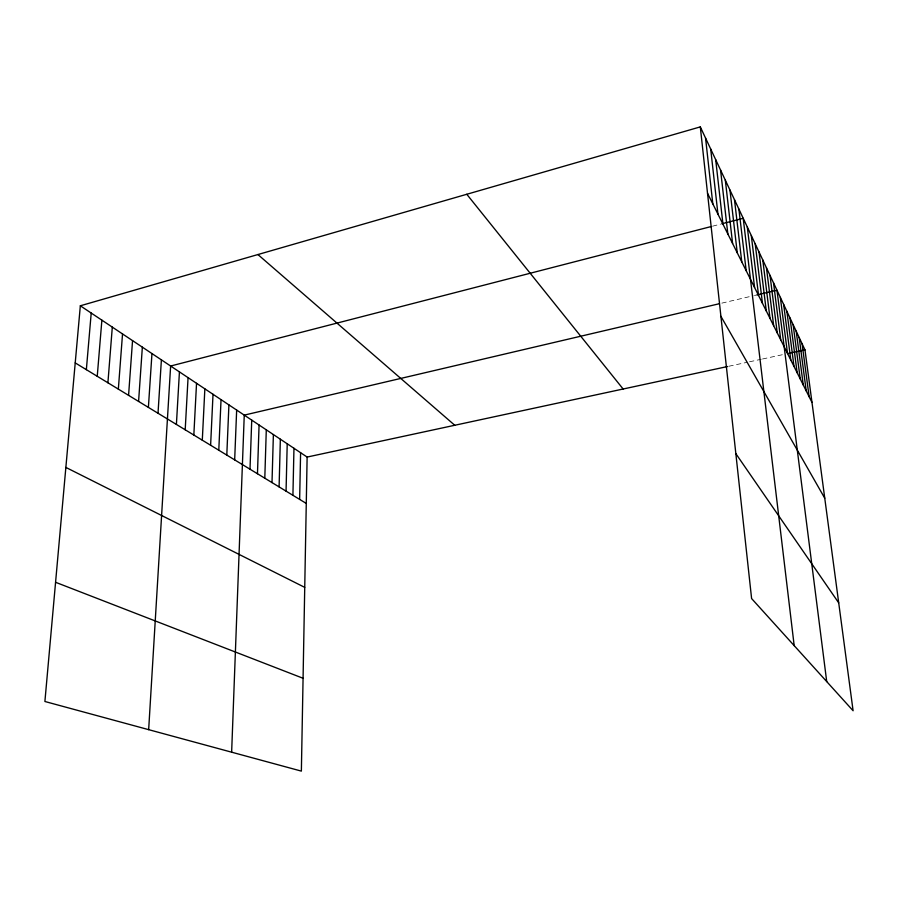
<?xml version="1.0" encoding="UTF-8"?>
<svg xmlns="http://www.w3.org/2000/svg" width="898" height="898" viewBox="0 0 898 898"><rect width="100%" height="100%" fill="white"/><g stroke="black" fill="none" stroke-linecap="round" stroke-linejoin="round"><path stroke-width="0.67" stroke-dasharray="4.49 3.37" d="M712.574 226.195L720.522 224.141M721.857 303.131L753.141 295.801M754.455 295.487L757.093 294.87M728.85 366.249L746.912 362.354M749.516 361.793L761.246 359.267M762.559 358.987L783.64 354.452"/><path stroke-width="1.35" d="M80.337 305.791L307.127 457.06L301.369 771.113L44.9 701.495L80.337 305.791L700.305 126.887L804.967 349.85L853.1 710.745L751.604 598.562L700.305 126.887M299.651 499.4L300.594 452.704M292.916 495.303L293.96 448.282M286.058 491.139L287.214 443.78M279.098 486.896L280.356 439.201M272.004 482.585L273.385 434.553M264.798 478.207L266.291 429.816M257.468 473.74L259.073 425.012M250.003 469.205L251.732 420.107M231.639 752.187L244.256 415.123L719.276 303.737M234.67 459.877L236.657 410.06M226.801 455.095L228.911 404.897M218.786 450.212L221.043 399.644M210.615 445.251L213.017 394.289M202.297 440.188L204.856 388.845M193.833 435.036L196.539 383.3M185.201 429.783L188.064 377.643M176.401 424.44L179.432 371.884M148.664 729.659L170.631 366.025L711.25 226.532M158.014 413.248L161.393 359.862M148.394 407.4L151.964 353.576M138.584 401.44L142.355 347.156M128.571 395.344L132.545 340.623M118.345 389.126L122.532 333.944M107.906 382.784L112.306 327.119M97.242 376.296L101.878 320.159M86.354 369.662L91.214 313.054M721.846 223.804L743.207 218.293L794.18 645.628M757.093 294.87L776.972 290.211L826.721 681.593M307.127 457.06L727.571 366.519M787.625 353.588L804.967 349.85M55.575 582.286L303.064 678.271M65.857 467.409L304.736 587.371M75.219 362.893L306.274 503.43M257.928 254.549L454.77 425.27M466.78 194.271L623.133 389.014M735.844 453.647L838.71 602.861M720.903 316.321L824.757 498.21M707.534 193.317L811.983 402.427M802.094 343.732L809.132 396.714M799.175 337.491L806.224 390.899M796.189 331.137L803.261 384.961M793.136 324.649L800.23 378.911M790.038 318.038L797.143 372.726M786.873 311.292L794 366.429M783.64 304.4L790.79 359.997M780.34 297.384L787.501 353.43M773.537 282.881L780.732 339.871M770.024 275.405L777.241 332.877M766.443 267.772L773.672 325.727M762.784 259.971L770.013 318.42M759.035 252.001L766.286 310.944M755.207 243.852L762.469 303.311M751.3 235.523L758.574 295.498M747.304 227.003L754.578 287.506M738.897 209.099L746.182 270.702M734.485 199.693L741.77 261.857M729.962 190.05L737.247 252.798M725.326 180.172L732.6 243.515M720.566 170.048L727.84 233.985M715.695 159.664L722.957 224.219M710.7 149.023L717.951 214.184M705.57 138.09L712.81 203.891"/></g></svg>
